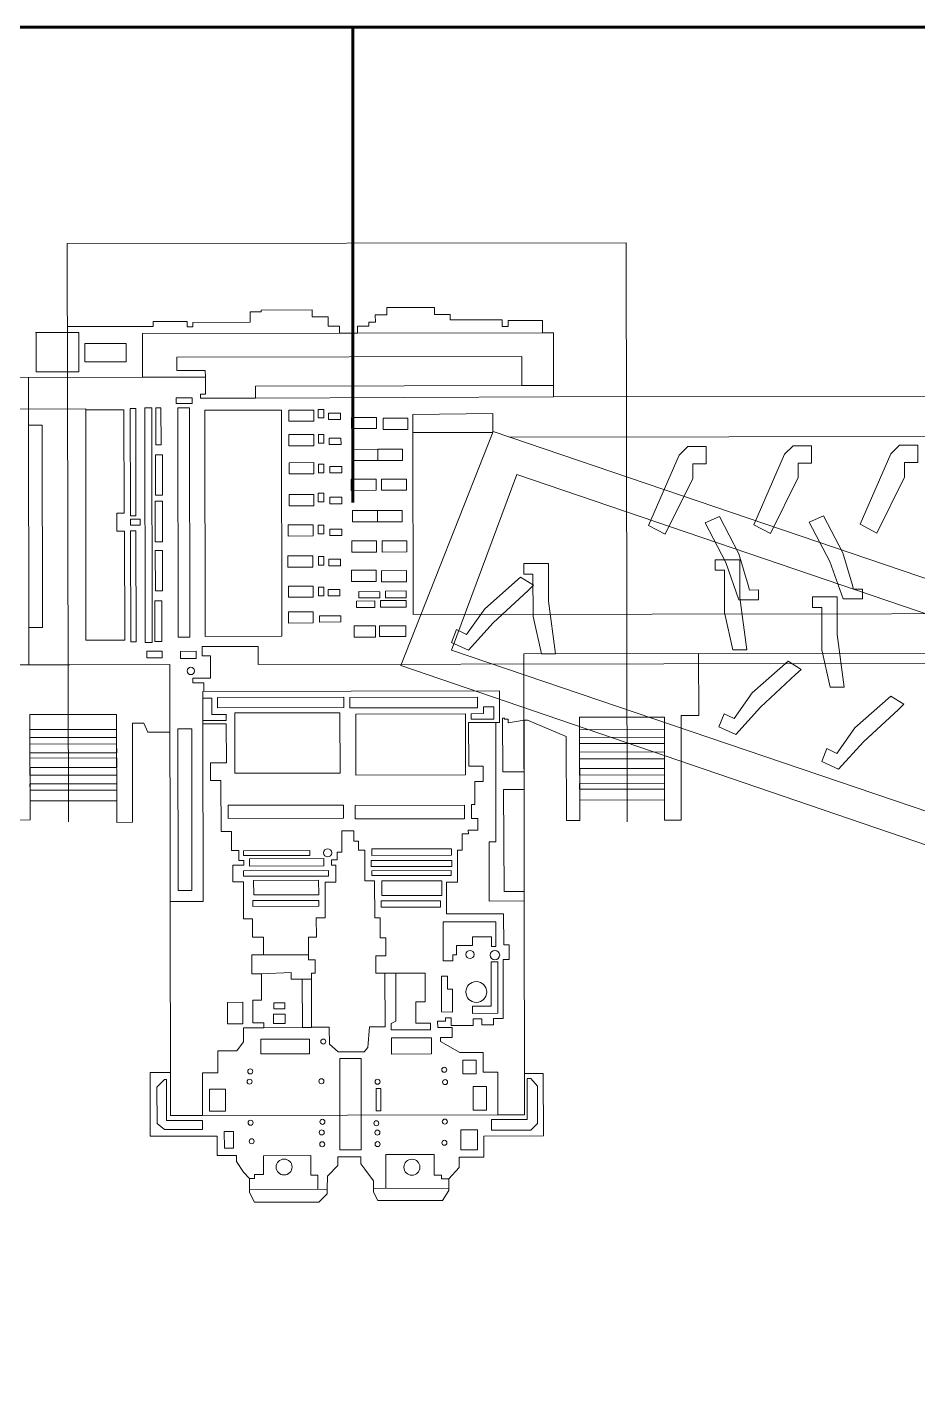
# Model space of a CAD drawing. Header units: millimetres. Extents: x 3191 to 879702, y -27549 to 222194.
# Drawn here: x 415651 to 420167, y -818 to 6081 of the extents above; entities that cross this region are included whole.
import ezdxf

# ---------------------------------------------------------------- set-up
doc = ezdxf.new("R2010")
doc.units = ezdxf.units.MM
doc.header["$MEASUREMENT"] = 0
doc.layers.add('Giant', color=31, linetype='Continuous')
doc.layers.add('Wires', color=170, linetype='Continuous')

msp = doc.modelspace()

# ---------------------------------------------------------------- linework, layer by layer
at = {"layer": 'Giant', "lineweight": 5}
for points in [[(418693.12707, 2048.92535), (418688.90184, 4987.02107), (415853.33711, 4982.94329), (415860.01557, 2048.4253)], [(418319.6709, 4529.64819), (418263.67708, 4529.56766), (418263.58571, 4593.10434), (418090.69745, 4592.85571), (418090.74155, 4562.18897), (418060.07994, 4562.14488), (418060.03184, 4595.59343), (417796.54393, 4595.21452), (417796.50475, 4622.45406), (417716.6578, 4622.33923), (417716.60634, 4658.12451), (417473.84905, 4657.77541), (417473.90176, 4621.1222), (417416.26452, 4621.03931), (417416.31726, 4584.36385), (417384.01223, 4584.31739), (417384.04234, 4563.37588), (417326.4051, 4563.29299), (417326.45553, 4528.21986), (417233.88378, 4528.08673), (417233.83334, 4563.15987), (417177.06476, 4563.07823), (417176.99573, 4611.08125), (417095.78708, 4610.96446), (417095.73686, 4645.88182), (416837.24966, 4645.51009), (416837.26345, 4635.91839), (416782.2322, 4635.83925), (416782.30754, 4583.45209), (416491.2101, 4583.03347), (416491.24277, 4560.31159), (416461.54374, 4560.26888), (416461.50483, 4587.33039), (416290.3539, 4587.08426), (416290.38907, 4562.62653), (415854.29511, 4561.99939)], [(406903.96098, 4294.00161), (406906.12896, 2786.45763), (407136.70142, 2786.78921), (407136.63489, 2833.05637), (415409.79844, 2844.95389), (415867.63304, 2845.61229), (416374.79386, 2846.34163), (416378.08338, 558.90996), (418173.47775, 561.49189), (418170.11244, 2901.62229), (423836.21771, 2909.77063), (423834.34414, 4212.59521), (418320.13825, 4204.66531), (418319.6709, 4529.64819), (416235.40945, 4526.65084), (416235.72955, 4304.06105), (407174.40306, 4291.03009), (407174.33163, 4340.7022), (406904.83348, 4340.31464), (406903.96098, 4294.00161)], [(415692.08577, 4531.09932), (415912.14032, 4531.41578), (415912.42781, 4331.50335), (415696.74008, 4331.19317), (415696.45258, 4531.1056)], [(416235.72955, 4304.06105), (416554.55392, 4304.51955), (416554.67646, 4219.30696), (416529.93118, 4219.27137), (416529.96187, 4197.92928), (416809.41448, 4198.33116), (416809.32589, 4259.93169), (418320.05565, 4262.10425), (418159.2583, 4261.87301), (418159.04669, 4409.01995), (416409.5743, 4406.50406), (416409.67117, 4339.1396), (416553.4943, 4339.34643), (416554.55392, 4304.51955)], [(415657.75566, 4061.79), (415657.40845, 4303.22938)], [(415446.36424, 4143.16029), (415948.64174, 4143.88261), (415948.64862, 4139.09788)], [(415948.64862, 4139.09788), (416141.32841, 4139.37497), (416142.08367, 3614.19037), (416106.04572, 3614.13854), (416106.17524, 3524.07446), (416144.98354, 3524.13027), (416145.77973, 2970.48212), (415948.94442, 2970.19906), (415948.64862, 4139.09788)], [(416809.41448, 4198.33116), (418320.13825, 4204.66531)], [(417606.07951, 4115.59934), (417606.21162, 4023.73265), (418012.32977, 4024.31668), (418012.19244, 4119.81086), (417606.07951, 4115.59934)], [(417545.21532, 2841.64275), (418014.00957, 4028.56972), (428215.5524, 560.06574), (428247.17354, 643.85518), (428487.34638, 563.90606), (428034.87912, -818.1528), (427819.03345, -757.6192), (427849.18578, -680.97559), (417545.21532, 2841.64275)], [(417606.21162, 4023.73265), (417607.53978, 3100.16973), (423672.50419, 3108.89167), (423609.42016, 3108.80095), (423608.12615, 4008.61828), (423660.45748, 4008.69354), (418096.00517, 4000.69138)], [(418885.61073, 3507.95339), (419025.97441, 3791.43372), (419025.8679, 3865.49679), (419093.4596, 3865.594), (419093.33312, 3953.54389), (419000.73789, 3953.41073), (418957.27318, 3909.84053), (418801.26262, 3552.27448), (418885.61073, 3507.95339)], [(419420.11883, 3511.50388), (419560.4825, 3794.98421), (419560.37599, 3869.04728), (419627.9677, 3869.14449), (419627.84122, 3957.09438), (419535.24598, 3956.96122), (419491.78128, 3913.39102), (419335.77072, 3555.82497), (419420.11883, 3511.50388)], [(419959.27678, 3514.14862), (420099.64046, 3797.62895), (420099.53395, 3871.69202), (420167.12565, 3871.78922), (420166.99917, 3959.73912), (420074.40394, 3959.60596), (420030.93923, 3916.03576), (419874.92867, 3558.46971), (419959.27678, 3514.14862)], [(427704.94914, -442.61398), (428007.75125, 446.78043), (418133.07247, 3810.57935), (417801.91282, 2918.87419), (427704.94914, -442.61398)], [(419088.5155, 3565.01661), (419161.83665, 3597.12413), (419259.37619, 3407.92248), (419306.77102, 3249.07072), (419313.97261, 3224.93337), (419359.20751, 3224.99842), (419359.2791, 3175.21654), (419260.27451, 3175.07416), (419193.04463, 3364.16362), (419088.5155, 3565.01661)], [(419616.51844, 3569.87076), (419689.83959, 3601.97828), (419787.37914, 3412.77664), (419834.77396, 3253.92488), (419841.97555, 3229.78753), (419887.21045, 3229.85258), (419887.28204, 3180.0707), (419788.27745, 3179.92832), (419721.04757, 3369.01777), (419616.51844, 3569.87076)], [(418258.43477, 2901.7493), (418329.38376, 2901.85133), (418294.25408, 3168.1213), (418293.97933, 3359.17642), (418169.4547, 3358.99735), (418169.5317, 3305.45295), (418215.8528, 3305.51957), (418216.16087, 3091.29748), (418258.43477, 2901.7493)], [(419229.15616, 2921.23825), (419300.10515, 2921.34028), (419264.97547, 3187.61025), (419264.70071, 3378.66537), (419140.17609, 3378.4863), (419140.25309, 3324.9419), (419186.57418, 3325.00852), (419186.88225, 3110.78643), (419229.15616, 2921.23825)], [(418152.97903, 3289.82869), (417970.86005, 3129.13356), (417879.13231, 2999.21298), (417828.03311, 3023.93109), (417801.85617, 2958.2647), (417887.98131, 2918.99796), (418013.26926, 3057.73512), (418191.01515, 3222.78585), (418219.22571, 3248.98153), (418152.97903, 3289.82869)], [(418152.97903, 3289.82869), (417970.86005, 3129.13356), (417879.13231, 2999.21298), (417828.03311, 3023.93109), (417801.85617, 2958.2647), (417887.98131, 2918.99796), (418013.26926, 3057.73512), (418191.01515, 3222.78585), (418219.22571, 3248.98153), (418152.97903, 3289.82869)], [(418152.97903, 3289.82869), (417970.86005, 3129.13356), (417879.13231, 2999.21298), (417828.03311, 3023.93109), (417801.85617, 2958.2647), (417887.98131, 2918.99796), (418013.26926, 3057.73512), (418191.01515, 3222.78585), (418219.22571, 3248.98153), (418152.97903, 3289.82869)], [(417333.13112, 3216.63388), (417333.17743, 3184.43158), (417439.22527, 3184.58408), (417439.18146, 3215.05053), (417333.13112, 3216.63388)], [(419722.92534, 2732.62867), (419793.87432, 2732.7307), (419758.74464, 2999.00067), (419758.46989, 3190.05579), (419633.94526, 3189.87672), (419634.02226, 3136.33232), (419680.34336, 3136.39894), (419680.65143, 2922.17685), (419722.92534, 2732.62867)], [(415659.23386, 3033.89786), (415659.50506, 2845.31299)], [(416427.7812, 2912.6697), (416427.83096, 2878.06391), (416508.26485, 2878.17958), (416508.21355, 2913.85359), (416427.7812, 2912.6697)], [(416538.3246, 2937.57576), (416538.39248, 2890.3739), (416580.69893, 2890.43474), (416580.86064, 2777.98261), (416491.17662, 2777.85364), (416491.21019, 2754.50864), (416546.40578, 2754.58802), (416546.46914, 2710.52405)], [(416538.3246, 2937.57576), (416822.09707, 2937.98385), (416822.2271, 2847.5637), (422994.53061, 2856.44)], [(418170.11244, 2901.62229), (419055.75394, 2902.89591), (419056.20644, 2588.23914), (418967.08587, 2588.11098), (418967.84958, 2057.05117), (418883.33061, 2056.92963), (418882.57842, 2579.9778), (418451.86032, 2579.35839), (418452.61414, 2055.17524), (418385.21026, 2055.07831), (418384.59767, 2481.05223), (418187.9695, 2565.29233), (418170.59615, 2565.26735)], [(419509.84346, 2863.02335), (419327.72449, 2702.32823), (419235.99675, 2572.40764), (419184.89755, 2597.12575), (419158.72061, 2531.45936), (419244.84575, 2492.19262), (419370.1337, 2630.92978), (419547.87959, 2795.98051), (419576.09015, 2822.17619), (419509.84346, 2863.02335)], [(416778.98541, 167.42766), (416803.54282, 118.52517), (417129.90346, 118.99451), (417172.87693, 161.31774), (417172.84387, 184.30667), (416778.915, 183.74017), (416778.93832, 167.52144), (416778.915, 183.74017), (416778.83547, 239.04267), (416747.65746, 271.57853), (416712.24683, 325.07211), (416712.20395, 354.89318), (416614.49062, 354.75266), (416614.34801, 453.91883), (416274.22956, 453.42971), (416273.76377, 777.32212), (416377.76907, 777.47168), (416378.08338, 558.90996), (416540.24243, 559.14316), (416539.93241, 774.72278), (416618.25333, 774.83541), (416618.09247, 886.68667), (416714.32672, 886.82506), (416747.08284, 932.36052), (416746.97992, 1003.93108), (416851.57215, 1004.08149), (416851.53781, 1027.9606), (416795.47355, 1027.87997), (416795.30704, 1143.67028), (416839.39777, 1143.73369), (416839.20546, 1277.46115), (416790.63053, 1277.39129), (416790.49195, 1373.7534), (416848.78657, 1373.83723), (416848.65765, 1463.47847), (416794.11944, 1463.40004), (416793.98515, 1556.78004), (416748.39185, 1556.71447), (416748.12229, 1744.16436), (416693.93623, 1744.08644), (416693.81398, 1829.09874), (416748.91565, 1829.17798), (416748.88122, 1853.12385), (416723.73682, 1853.08769), (416723.66452, 1903.36067), (416687.72048, 1903.30898), (416687.58104, 2000.27196), (416633.70019, 2000.19447), (416633.32927, 2258.12445), (416580.62229, 2258.04866), (416580.49319, 2347.82342), (416660.73926, 2347.93882), (416660.45347, 2546.67176), (416541.89213, 2546.50126), (416541.65626, 2710.51713), (418046.18796, 2712.68077), (418046.41864, 2552.27014), (417889.51855, 2552.0445), (417889.83706, 2330.56744), (417962.89902, 2330.67251), (417963.01093, 2252.84842), (417921.10361, 2252.78816), (417921.2706, 2136.66403), (417904.4842, 2136.63989), (417904.58578, 2066.00402), (417935.74041, 2066.04882), (417935.82647, 2006.20639), (417887.90891, 2006.13748), (417887.93646, 1986.97633), (417856.8053, 1986.93156), (417856.92237, 1905.5245), (417832.97533, 1905.49006), (417833.20947, 1742.67594), (417776.91044, 1742.59497), (417777.14221, 1581.42768), (418066.9484, 1581.84445), (418067.17566, 1423.81504), (418094.73823, 1423.85468), (418094.84327, 1350.81532), (418064.88599, 1350.77224), (418065.3181, 1050.2916), (418016.22667, 1050.221), (418016.27144, 1019.08692), (417956.38035, 1019.00079), (417956.33731, 1048.93313), (417913.23263, 1048.87114), (417913.28083, 1015.35582), (417800.70624, 1015.19393), (417800.65117, 1053.49397), (417771.91471, 1053.45265), (417771.93881, 1036.69499), (417732.40271, 1036.63813), (417732.44918, 1004.32456), (417806.7085, 1004.43135), (417806.78082, 954.13611), (417746.88974, 954.04999), (417746.91899, 933.70935), (417845.20456, 878.77062), (417963.7659, 878.94112), (417963.91052, 778.37291), (418036.97248, 778.47798), (418037.28481, 561.29604), (418173.47775, 561.49189), (418173.17675, 770.79573), (418268.14322, 770.9323), (418268.59774, 454.87349), (417966.79455, 454.43947), (417966.94779, 347.88479), (417841.20233, 347.70396), (417841.27809, 295.02749), (417788.65375, 237.4905), (417788.73984, 177.62582), (417757.68098, 127.30808), (417428.3387, 126.83445), (417406.70262, 168.7087), (417406.61998, 226.16989), (417363.42921, 285.97259), (417343.29854, 313.84587), (417343.24742, 349.39135), (417225.61899, 349.22219), (417225.68271, 304.91343), (417173.1471, 250.98181), (417172.84387, 184.30667)], [(416661.81836, 2593.43058), (416587.88773, 2593.32426), (416587.7688, 2676.02209), (416541.70596, 2675.95585), (416541.86812, 2563.19215), (416660.61729, 2563.36293), (416660.57405, 2593.42879)], [(417902.64906, 2596.46126), (417902.68868, 2568.91015), (418016.74234, 2569.07417), (418016.65225, 2631.72067), (417964.01571, 2631.64497), (417964.06436, 2597.81809), (417902.64906, 2596.46126)], [(420030.94753, 2685.84743), (419848.82856, 2525.1523), (419757.10081, 2395.23171), (419706.00161, 2419.94982), (419679.82468, 2354.28344), (419765.94982, 2315.0167), (419891.23776, 2453.75385), (420068.98365, 2618.80458), (420097.19422, 2645.00026), (420030.94753, 2685.84743)], [(415599.98923, 2143.49617), (415554.27855, 2143.43043), (415554.4017, 2057.79501), (415665.23895, 2057.9544), (415664.47034, 2592.41915), (416104.29771, 2593.05166), (416105.08439, 2046.0131), (416185.07222, 2046.12813), (416184.34957, 2548.63538), (416242.59723, 2548.71914), (416262.1023, 2503.05855), (416375.28729, 2503.22132)], [(415664.47034, 2592.41915), (415664.57851, 2517.19884), (416104.40588, 2517.83135), (416104.46499, 2476.72724), (415664.63763, 2476.09473), (415664.68525, 2442.97999), (416104.51261, 2443.6125), (416104.57668, 2399.05894), (415664.74932, 2398.42643), (415664.78708, 2372.16608), (416104.61445, 2372.79859), (416104.68342, 2324.84008), (415664.85605, 2324.20757), (415664.9119, 2285.37342), (416104.73926, 2286.00593), (416104.8033, 2241.47462), (415664.97594, 2240.84211), (415665.02193, 2208.86236), (416104.84929, 2209.49487), (416104.92649, 2155.81694), (415665.09912, 2155.18443)], [(418071.88377, 2574.16075), (418061.85888, 2574.14633), (418062.24988, 2302.26276), (418170.97415, 2302.41912), (418170.59615, 2565.26735), (418090.72349, 2550.37545), (418090.69645, 2569.18052), (418071.89097, 2569.15348)], [(418071.88377, 2574.16075), (418071.89097, 2569.15348)], [(418451.86032, 2579.35839), (418451.95172, 2515.79946), (418882.66982, 2516.41887), (418882.72576, 2477.51796), (418452.00767, 2476.89855), (418452.05209, 2446.00926), (418882.77019, 2446.62867), (418882.83272, 2403.14332), (418452.11462, 2402.52391), (418452.16397, 2368.20743), (418882.88207, 2368.82684), (418882.95283, 2319.62208), (418452.23473, 2319.00267), (418452.28245, 2285.82117), (418883.00055, 2286.44058), (418883.06145, 2244.09021), (418452.34335, 2243.4708), (418452.38611, 2213.73875), (418883.10421, 2214.35816), (418883.1832, 2159.43399), (418452.4651, 2158.81458)], [(416541.89213, 2546.50126), (416543.19004, 1643.96887), (416376.52332, 1643.72919)], [(416485.84808, 1699.76764), (416415.97905, 1699.66717), (416414.79769, 2521.14856), (416485.9345, 2521.25086), (416485.84808, 1699.76764)], [(418046.41864, 2552.27014), (418026.83841, 2552.24198), (418027.70809, 1947.49743), (417993.87702, 1947.44878), (417994.30946, 1646.7456), (418171.9167, 1647.00101)], [(418066.18137, 2213.1611), (418171.10229, 2213.31199), (418171.84642, 1695.87195), (418069.43759, 1695.72468), (418066.18137, 2213.1611)], [(416851.57215, 1004.08149), (417092.82687, 1004.42844), (417092.47323, 1250.34097), (416990.18179, 1250.19387), (416990.13183, 1284.93318), (416839.20546, 1277.46115), (416790.63053, 1277.39129), (416790.49195, 1373.7534), (416848.78657, 1373.83723), (417076.84694, 1374.1652), (417076.88352, 1348.72828), (417111.63021, 1348.77825), (417111.72734, 1281.23575), (417092.42884, 1281.208), (417092.47323, 1250.34097), (417092.42884, 1281.208), (417111.72734, 1281.23575), (417111.63021, 1348.77825), (417076.88352, 1348.72828), (417076.84694, 1374.1652), (417076.71867, 1463.36135), (417117.17039, 1463.41952), (417117.02884, 1561.8513), (417161.70651, 1561.91555), (417161.4459, 1743.13418), (417216.7354, 1743.21369), (417216.61237, 1828.76009), (417193.88616, 1828.72741), (417193.84804, 1855.23255), (417222.63145, 1855.27395), (417222.57375, 1895.39886), (417246.80252, 1895.4337), (417246.64794, 2002.92307), (417306.46859, 2003.0091), (417306.54371, 1950.77772), (417331.54724, 1950.81368), (417331.61365, 1904.63553), (417363.42565, 1904.68128), (417363.64885, 1749.4782), (417412.88115, 1749.549), (417413.15222, 1561.05315), (417440.40959, 1561.09235), (417440.5555, 1459.63396), (417469.33891, 1459.67535), (417469.47063, 1368.07571), (417419.48705, 1368.00383), (417419.61263, 1280.67706), (417669.55403, 1281.0365), (417669.76417, 1134.91327), (417622.0579, 1134.84466), (417622.2136, 1026.57638), (417695.67468, 1026.68203), (417695.72256, 993.38925), (417497.29078, 993.10389), (417497.24508, 1024.88336), (417519.95385, 1037.04476), (417519.60328, 1280.82086), (417465.06506, 1280.74243), (417465.45701, 1008.19122), (417386.69002, 1008.07795), (417377.75369, 904.13624), (417359.61475, 881.41049), (417227.83558, 881.22098), (417183.10021, 921.28164), (417182.97827, 1006.07139), (417092.8247, 1005.94174)], [(417759.94297, 1346.06083), (417759.66345, 1540.43187), (418027.44774, 1540.81697), (418027.62706, 1416.12485), (418005.62864, 1416.09321), (418005.55833, 1464.98641), (417908.94845, 1464.84748), (417909.01172, 1420.85028), (417828.31957, 1420.73423), (417828.38816, 1373.04278), (417810.02876, 1373.01638), (417810.0703, 1344.13), (417759.94585, 1344.05792), (417759.94297, 1346.06083)], [(418004.05063, 1337.95513), (418037.83474, 1338.00372), (418038.21005, 1077.02487), (417908.40299, 1076.83819), (417908.35166, 1112.53446), (418003.41203, 1112.67116), (418004.05063, 1337.95513)], [(417092.8247, 1005.94174), (417046.31796, 1004.36155), (417045.96432, 1250.27409)], [(417752.52551, 1083.84677), (417752.26327, 1266.20037), (417781.70405, 1266.24271), (417781.79977, 1199.67941), (417807.36676, 1199.71618), (417807.53395, 1083.45853), (417752.52551, 1083.84677)], [(417241.43135, 846.99074), (417343.86365, 847.13804), (417344.52966, 384.02131), (417236.50971, 383.86597), (417235.84371, 846.9827), (417241.43135, 846.99074)], [(416308.85367, 701.97408), (416346.40877, 740.86232), (416356.92668, 740.87745), (416357.22576, 532.90888), (416539.38763, 533.17085), (416539.45398, 487.03721), (416347.5959, 486.7613), (416310.31521, 518.26467), (416308.85367, 701.97408)], [(418005.71739, 538.10588), (418005.79564, 483.69356), (418205.7065, 483.98105), (418238.97318, 517.32173), (418238.6998, 707.41991), (418205.33035, 745.53852), (418185.84403, 745.5105), (418186.14193, 538.36535), (418005.71739, 538.10588)], [(416778.83547, 239.04267), (416802.8999, 239.07727), (416802.87052, 259.50693), (416849.42639, 259.57388), (416849.28983, 354.53395), (417088.97156, 354.87864), (417089.11308, 256.46911), (417124.3528, 256.51979), (417124.45675, 184.23708)], [(417788.65375, 237.4905), (417751.74713, 237.43743), (417751.72111, 255.53036), (417714.93188, 255.47746), (417714.78127, 360.20726), (417469.72319, 359.85485), (417469.96923, 188.76204)], [(417406.70262, 168.7087), (417406.67391, 188.67101), (417788.72316, 189.22043)]]:
    msp.add_lwpolyline(points, dxfattribs=at)
for points in [[(415942.78834, 4475.60087), (416152.37193, 4475.90227), (416152.50628, 4382.47776), (415942.9227, 4382.17636)], [(416173.71852, 4145.56382), (416201.44544, 4145.60369), (416202.22787, 3601.52499), (416174.50095, 3601.48511)], [(416248.09116, 4148.4971), (416282.93176, 4148.5472), (416284.64256, 2958.90915), (416249.80196, 2958.85905)], [(416302.46493, 4148.64206), (416329.34667, 4148.68072), (416329.61569, 3961.60915), (416302.73396, 3961.5705)], [(416405.6455, 4199.86469), (416487.91064, 4199.98299), (416487.95164, 4171.47494), (416405.6865, 4171.35664)], [(416415.98401, 2985.93705), (416476.20379, 2986.02365), (416474.53149, 4148.88951), (416414.31171, 4148.8029)], [(417127.17095, 4141.41583), (417154.54571, 4141.45519), (417154.60856, 4097.7473), (417127.23381, 4097.70793)], [(416551.36671, 4137.27184), (416940.3653, 4137.83125), (416942.01571, 2990.18749), (416553.01712, 2989.62808)], [(416978.21102, 4137.88568), (417104.37907, 4138.06712), (417104.46068, 4081.31807), (416978.29263, 4081.13663)], [(417179.50646, 4122.26314), (417239.4445, 4122.34933), (417239.49183, 4089.43489), (417179.55379, 4089.34869)], [(417295.77505, 4100.50959), (417421.9431, 4100.69103), (417422.02471, 4043.94198), (417295.85666, 4043.76054)], [(417455.5924, 4096.5333), (417581.76045, 4096.71474), (417581.84206, 4039.9657), (417455.67401, 4039.78426)], [(415657.75566, 4061.79), (415726.54472, 4061.88893), (415728.02291, 3033.99678), (415659.23386, 3033.89786)], [(416978.38938, 4013.86119), (417104.55743, 4014.04263), (417104.63904, 3957.29359), (416978.47099, 3957.11215)], [(417127.35536, 4013.18524), (417154.73012, 4013.2246), (417154.79297, 3969.51671), (417127.41821, 3969.47734)], [(417182.224, 3995.72754), (417242.16204, 3995.81373), (417242.20938, 3962.89929), (417182.27134, 3962.81309)], [(417302.29979, 3938.66145), (417428.46784, 3938.84289), (417428.54945, 3882.09385), (417302.3814, 3881.91241)], [(417428.46784, 3938.84289), (417554.63589, 3939.02433), (417554.7175, 3882.27529), (417428.54945, 3882.09385)], [(416300.64591, 3911.58372), (416336.82473, 3911.63575), (416337.12025, 3706.13744), (416300.94144, 3706.08541)], [(416978.59491, 3870.94261), (417104.76296, 3871.12405), (417104.84457, 3814.37501), (416978.67652, 3814.19357)], [(417127.57132, 3863.01168), (417154.94608, 3863.05105), (417155.00893, 3819.34316), (417127.63418, 3819.30379)], [(417185.81103, 3852.30197), (417245.74907, 3852.38816), (417245.7964, 3819.47372), (417185.85836, 3819.38752)], [(417294.11247, 3787.31857), (417420.28052, 3787.50001), (417420.36213, 3730.75097), (417294.19408, 3730.56953)], [(417447.60832, 3787.53931), (417573.77637, 3787.72075), (417573.85798, 3730.97171), (417447.68993, 3730.79027)], [(416300.0235, 3675.03896), (416336.20232, 3675.09098), (416336.49785, 3469.59267), (416300.31903, 3469.54064)], [(416978.82767, 3709.08543), (417104.99572, 3709.26687), (417105.07733, 3652.51783), (416978.90928, 3652.33638)], [(417126.93752, 3716.01931), (417154.31227, 3716.05867), (417154.37513, 3672.35078), (417127.00037, 3672.31141)], [(417186.03669, 3695.38529), (417245.97473, 3695.47148), (417246.02206, 3662.55704), (417186.08402, 3662.47084)], [(417300.65764, 3627.58465), (417426.82569, 3627.76609), (417426.9073, 3571.01705), (417300.73925, 3570.83561)], [(417426.82569, 3627.76609), (417552.99374, 3627.94753), (417553.07535, 3571.19849), (417426.9073, 3571.01705)], [(416174.56947, 3553.83817), (416223.96612, 3553.90921), (416223.9225, 3584.24213), (416174.52585, 3584.17109)], [(416203.14805, 2961.6628), (416176.26632, 2961.62414), (416175.45652, 3524.73046), (416202.33825, 3524.76912)], [(416974.84587, 3555.63442), (417101.01392, 3555.81586), (417101.09553, 3499.06681), (416974.92748, 3498.88537)], [(417127.17166, 3553.20518), (417154.54641, 3553.24455), (417154.60927, 3509.53665), (417127.23451, 3509.49729)], [(417186.26839, 3534.26251), (417246.20644, 3534.3487), (417246.25377, 3501.43425), (417186.31573, 3501.34806)], [(417296.67584, 3474.13364), (417422.84389, 3474.31508), (417422.9255, 3417.56603), (417296.75745, 3417.38459)], [(417450.17169, 3474.35438), (417576.33974, 3474.53582), (417576.42135, 3417.78677), (417450.2533, 3417.60533)], [(416300.38144, 3426.14431), (416336.56025, 3426.19634), (416336.85578, 3220.69803), (416300.67696, 3220.646)], [(416972.95958, 3398.00256), (417099.12763, 3398.184), (417099.20924, 3341.43495), (416973.04119, 3341.25351)], [(417127.39853, 3395.44283), (417154.77329, 3395.4822), (417154.83615, 3351.7743), (417127.46139, 3351.73494)], [(417179.72713, 3381.09712), (417239.66517, 3381.18332), (417239.7125, 3348.26887), (417179.77446, 3348.18267)], [(417294.77748, 3324.89174), (417420.94553, 3325.07318), (417421.02714, 3268.32413), (417294.85909, 3268.14269)], [(417448.27637, 3322.9983), (417574.44442, 3323.17974), (417574.52603, 3266.43069), (417448.35798, 3266.24925)], [(416975.29322, 3244.56062), (417101.46127, 3244.74206), (417101.54288, 3187.99302), (416975.37483, 3187.81158)], [(417127.43519, 3239.3493), (417154.80995, 3239.38867), (417154.8728, 3195.68077), (417127.49804, 3195.64141)], [(417176.56719, 3227.53601), (417236.50524, 3227.62221), (417236.55257, 3194.70776), (417176.61453, 3194.62157)], [(417467.13634, 3219.83096), (417571.93987, 3219.98167), (417571.98986, 3185.2201), (417467.18633, 3185.06938)], [(416297.93276, 3169.81261), (416334.11157, 3169.86464), (416334.4071, 2964.36632), (416298.22828, 2964.3143)], [(416975.48064, 3114.23811), (417101.64869, 3114.41955), (417101.7303, 3057.6705), (416975.56225, 3057.48906)], [(417320.28686, 3169.07964), (417414.0325, 3169.21445), (417414.07945, 3136.56706), (417320.33381, 3136.43224)], [(417441.92075, 3171.34649), (417572.00954, 3171.53357), (417572.05723, 3138.37432), (417441.96844, 3138.18724)], [(417132.36389, 3093.52216), (417240.85338, 3093.67818), (417240.89806, 3062.61086), (417132.40856, 3062.45484)], [(417309.40991, 3043.23663), (417417.89941, 3043.39265), (417417.98345, 2984.95226), (417309.49396, 2984.79624)], [(417437.903, 3042.88731), (417571.13778, 3043.07891), (417571.21577, 2988.84463), (417437.981, 2988.65302)], [(416256.74455, 2914.58243), (416335.58197, 2914.6958), (416335.63177, 2880.06776), (416256.79435, 2879.95438)], [(416616.66944, 2627.19261), (417257.11199, 2628.11362), (417257.0363, 2680.74558), (416616.59376, 2679.82457)], [(417287.13628, 2679.52035), (417933.84732, 2680.45038), (417933.92297, 2627.84067), (417287.21193, 2626.91065)], [(416703.61452, 2295.30165), (417237.53968, 2296.06948), (417237.10004, 2601.77993), (416703.17488, 2601.0121)], [(417317.77668, 2286.17031), (417874.26371, 2286.97058), (417873.8187, 2596.4198), (417317.33166, 2595.61952)], [(416670.63008, 2065.69828), (417255.38401, 2066.53921), (417255.28762, 2133.56985), (416670.53368, 2132.72892)], [(417313.58974, 2063.12895), (417867.86989, 2063.92605), (417867.77052, 2133.02636), (417313.49037, 2132.22926)], [(416747.22664, 1877.20092), (417084.24606, 1877.68558), (417084.21057, 1902.36585), (416747.19115, 1901.88119)], [(417397.78799, 1878.13648), (417802.70432, 1878.71879), (417802.65641, 1912.03382), (417397.74008, 1911.45151)], [(416747.37748, 1772.31533), (417178.21296, 1772.93491), (417178.17216, 1801.30943), (416747.33667, 1800.68985)], [(416778.1524, 1824.16824), (417155.90527, 1824.71148), (417155.85202, 1861.74301), (416778.09914, 1861.19977)], [(417395.4045, 1821.36164), (417804.03027, 1821.94928), (417803.98591, 1852.79405), (417395.36014, 1852.20641)], [(417399.17961, 1775.70068), (417801.63081, 1776.27944), (417801.59532, 1800.95971), (417399.14412, 1800.38095)], [(416799.35244, 1677.36304), (417128.97645, 1677.83707), (417128.86997, 1751.87788), (416799.24596, 1751.40386)], [(417449.94261, 1674.58213), (417753.62399, 1675.01885), (417753.51748, 1749.08192), (417449.8361, 1748.6452)], [(416795.7264, 1619.36241), (417129.05985, 1619.84177), (417129.01729, 1649.44029), (416795.68383, 1648.96093)], [(417446.31833, 1615.3575), (417747.53457, 1615.79067), (417747.48842, 1647.8817), (417446.27218, 1647.44853)], [(416666.3137, 1132.71357), (416744.6581, 1132.82623), (416744.81607, 1022.97788), (416666.47167, 1022.86522)], [(416900.7644, 1129.95734), (416957.53298, 1130.03898), (416957.57695, 1099.46126), (416900.80837, 1099.37962)], [(416900.35439, 1072.22839), (416959.09508, 1072.31286), (416959.16251, 1025.42257), (416900.42182, 1025.33809)], [(416835.69082, 946.08549), (417082.22798, 946.44003), (417082.33635, 871.0862), (416835.79919, 870.73165)], [(417498.66444, 952.1352), (417700.47697, 952.42542), (417700.59449, 870.70679), (417498.78196, 870.41657)], [(417859.46509, 839.40053), (417928.27762, 839.49949), (417928.37651, 770.733), (417859.56398, 770.63404)], [(416574.63461, 691.4293), (416656.52411, 691.54707), (416656.68416, 580.25217), (416574.79466, 580.13441)], [(417421.11174, 695.36167), (417444.0962, 695.39472), (417444.25965, 581.74084), (417421.27518, 581.70779)], [(417913.09304, 705.14904), (417980.26215, 705.24564), (417980.43436, 585.49402), (417913.26525, 585.39743)], [(417849.43223, 485.76092), (417933.646, 485.88203), (417933.79146, 384.7352), (417849.57769, 384.61409)], [(416650.44732, 476.60365), (416696.51017, 476.66989), (416696.62973, 393.52697), (416650.56689, 393.46073)]]:
    msp.add_lwpolyline(points, close=True, dxfattribs=at)
for centre, radius in [((416480.55945, 2814.20235), 18.71158), ((417174.33316, 1891.39043), 20.9889), ((417896.72781, 1375.45553), 20.63674), ((418022.8768, 1372.56582), 24.01338), ((417928.22642, 1185.29099), 52.8626), ((417152.51453, 933.74473), 12.77177), ((416782.27985, 782.52657), 12.77177), ((417765.86026, 790.32811), 12.77177), ((416778.52829, 730.17842), 12.77177), ((417142.56845, 731.99271), 12.77177), ((417427.44804, 729.84311), 12.77177), ((417769.77706, 727.77614), 12.77177), ((416783.92224, 522.03915), 12.77177), ((417144.23253, 472.75157), 12.77177), ((417147.98223, 526.39048), 12.77177), ((417421.36518, 519.12806), 12.77177), ((417426.52774, 471.88902), 12.77177), ((417768.7976, 527.28327), 12.77177), ((416789.17622, 427.55378), 12.77177), ((417146.87786, 412.75704), 12.77177), ((417427.90346, 413.16118), 12.77177), ((417766.39278, 420.03502), 12.77177), ((416953.63627, 297.04467), 40.36736), ((417601.78235, 295.95159), 40.36736)]:
    msp.add_circle(centre, radius, dxfattribs=at)
at = {"layer": 'Wires', "lineweight": 60}
msp.add_lwpolyline([(422295.4344, 6080.71508), (407469.94616, 6080.71508), (417302.51665, 6080.71508), (417302.51665, 3669.16125)], dxfattribs=at)

doc.saveas('drawing.dxf')
